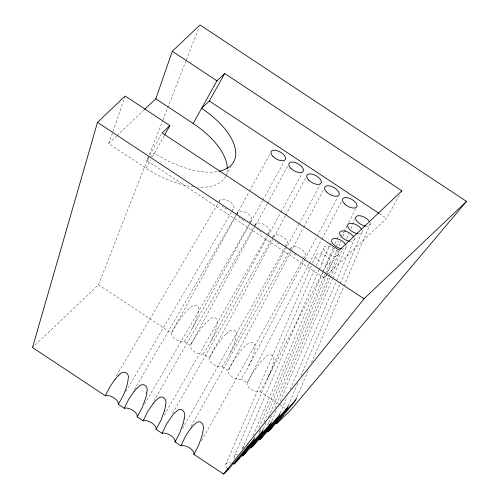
<?xml version="1.0" encoding="UTF-8"?>
<svg xmlns="http://www.w3.org/2000/svg" width="499" height="499" viewBox="0 0 499 499"><rect width="100%" height="100%" fill="white"/><g stroke="black" fill="none" stroke-linecap="round" stroke-linejoin="round"><path stroke-width="0.37" stroke-dasharray="2.5 1.87" d="M193.624 186.844A63.735 31.387 29.2 0 1 146.032 168.25L108.72 143.544L124.95 96.756M233.401 345.676L228.461 356.323L222.161 366.597A8.103 3.992 29.2 0 1 213.466 364.42A8.103 3.992 29.2 0 1 209.212 358.026L203.255 354.078A8.103 3.992 29.2 0 1 194.56 351.901A8.103 3.992 29.2 0 1 190.306 345.508L184.343 341.559A8.103 3.992 29.2 0 1 175.654 339.382A8.103 3.992 29.2 0 1 171.4 332.989L98.559 284.754L32.497 347.529M98.559 284.754L162.599 120.746M162.886 120.022L186.121 60.51M186.401 59.786L199.157 27.127M271.487 416.104L267.844 424.686A8.109 3.992 29.2 0 1 270.134 422.503M274.824 408.232L330.076 278.024M330.382 277.307L342.22 249.406M346.774 238.678L348.895 233.669M351.022 228.661L354.97 219.36M288.26 405.762L297.934 382.939M300.959 375.803L362.268 231.542M296.942 397.073L308.457 369.89M311.488 362.736L343.599 286.906M343.898 286.189L370.252 223.951M259.698 431.972L260.915 429.115M263.952 421.973L326.29 275.529M326.596 274.812L337.243 249.806M338.765 246.238L340.892 241.235M343.025 236.233L346.674 227.663M280.182 413.01L287.175 396.568M290.212 389.42L336.251 281.38M242.489 448.751L319.054 270.009M319.36 269.298L330.694 242.838M253.08 435.708L333.482 247.423M335.01 243.849L336.85 239.551M337.156 238.834L338.684 235.254M263.416 428.953L266.154 422.559M268.587 416.871L328.492 277.163M271.805 420.975L276.689 409.548M280.351 400.978L332.552 278.86M332.858 278.143L346.294 246.718M336.557 280.663L354.278 239.127M234.037 456.785L315.031 268.281M316.26 265.424L323.626 248.284M259.018 427.655L325.074 274.063M328.797 276.452L338.303 254.309M225.585 464.812L311.32 265.892M312.555 263.029L315.642 255.875M325.385 273.352L330.319 261.9M259.973 391.634L266.179 381.28L271.013 370.557A59.063 54.74 52.6 0 0 272.978 364.258A37.063 34.35 52.6 0 0 273.234 362.935C275.791 356.005 270.333 351.627 265.088 357.596A36.783 34.088 52.6 0 0 264.114 358.45L263.759 358.787A60.105 55.707 52.6 0 0 259.717 363.141L252.912 372.528L247.03 383.064A8.103 3.992 29.2 0 0 251.278 389.457A8.103 3.992 29.2 0 0 259.973 391.634L279.321 404.446M222.161 366.597L228.124 370.545A8.103 3.992 29.2 0 0 232.372 376.938A8.103 3.992 29.2 0 0 241.067 379.115L247.317 368.805L252.207 358.12A58.951 54.634 52.6 0 0 254.197 351.839M203.255 354.078L209.605 343.842L214.589 333.238A58.745 54.441 52.6 0 0 216.635 326.995M184.343 341.559L190.749 331.367L195.783 320.801A58.645 54.354 52.6 0 0 197.86 314.576M308.95 264.027L247.03 383.064L241.067 379.115M309.311 263.341L321.512 239.844M321.874 239.152L341.615 201.147M267.72 378.223L322.354 272.891M322.716 272.198L334.916 248.708M336.351 245.945L338.865 241.111M341.017 236.963L343.53 232.129M343.892 231.436L346.761 225.91M348.558 222.454L355.731 208.638M248.876 365.761L304.477 260.129M290.711 251.951L228.124 370.545L234.062 360.041L240.911 350.666A60.204 55.794 52.6 0 1 244.978 346.331L245.346 346.013A36.845 34.15 52.6 0 1 246.325 345.158C251.59 339.226 257.054 343.586 254.465 350.523A36.988 34.281 52.6 0 1 254.178 351.832M291.079 251.265L303.411 227.856M303.779 227.17L323.732 189.308M304.839 259.443L316.815 236.726M317.177 236.039L337.86 196.806M285.316 215.874L209.218 358.026L215.212 347.547L222.117 338.21A60.304 55.894 52.6 0 1 226.209 333.887M285.678 215.188L305.482 178.155M230.033 353.292L298.714 224.743M299.082 224.057L319.984 184.967M191.647 342.95L190.312 345.508L267.214 203.885M267.583 203.199L288.341 164.944M211.189 340.823L267.639 236.669M268.007 235.99L280.613 212.761M280.981 212.075L302.107 173.134M192.346 328.361L249.4 224.6M191.878 342.526L197.442 333.444L203.318 325.747A60.416 55.994 52.6 0 1 207.434 321.45L207.815 321.131A36.988 34.281 52.6 0 1 208.8 320.289C214.096 314.426 219.579 318.749 216.915 325.685A36.845 34.15 52.6 0 1 216.616 326.988M236.002 215.718L171.407 332.989L177.507 322.572L184.524 313.291A60.529 56.094 52.6 0 1 188.666 309.006L189.046 308.694A37.063 34.35 52.6 0 1 190.038 307.852C195.352 302.032 200.847 306.33 198.14 313.272A36.783 34.088 52.6 0 1 197.835 314.57M236.376 215.038L249.113 191.897M249.488 191.217L270.084 153.786M250.897 221.874L262.505 200.779M262.886 200.093L284.237 161.302M327.313 274.544L323.932 277.756L146.762 160.453L149.388 155.757M149.762 155.083L161.389 134.287M146.032 168.25L150.792 159.73M152.382 156.892L164.246 135.659M226.041 175.436L231.193 166.223M323.932 277.756L325.435 275.074M326.932 272.392L339.308 250.249M327.88 274.007L386.5 218.312L399.624 194.828M191.142 426.327L289.557 250.797M289.938 250.124L291.46 247.41M201.571 440.804L302.962 259.661M303.342 258.987L304.858 256.28M172.573 413.521L271.668 238.965M272.055 238.285L273.589 235.578M182.572 428.579L285.072 247.835M285.453 247.161L286.987 244.454M153.711 401.221L253.785 227.126M254.172 226.446L255.725 223.752M164.227 415.218L266.803 236.663M268.35 233.969L269.123 232.621M134.424 389.551L235.896 215.287M236.289 214.614L237.855 211.919M144.641 404.047L249.294 224.163M249.687 223.49L251.259 220.795M116.317 375.884L218.013 203.442M218.406 202.775L219.99 200.093M125.798 391.572L231.411 212.318M231.81 211.651L233.389 208.962M108.72 143.544L116.566 136.084M117.128 135.547L144.043 109.973M146.762 160.453L149.525 157.827M150.08 157.304L154.497 153.106A63.735 31.387 29.2 0 0 217.664 171.525M226.215 333.9L226.577 333.575A36.914 34.213 52.6 0 1 227.563 332.721C232.846 326.826 238.316 331.168 235.69 338.104A36.914 34.213 52.6 0 1 235.397 339.414A58.845 54.534 52.6 0 1 233.382 345.67M379.359 213.584L386.5 218.312M279.97 404.87L285.129 408.288M369.996 222.566A8.109 3.992 29.2 0 1 366.197 226.178M362.012 230.158A8.109 3.992 29.2 0 1 358.531 233.788M354.178 238.229A8.109 3.992 29.2 0 1 350.541 241.379M346.194 245.82A8.109 3.992 29.2 0 1 342.557 248.97M290.817 248.839A8.109 3.992 29.2 0 1 300.984 248.889A8.109 3.992 29.2 0 1 303.454 256.979M296.181 255.313A8.109 3.992 29.2 0 1 293.343 253.28M272.953 237.006A8.109 3.992 29.2 0 1 283.451 237.281A8.109 3.992 29.2 0 1 285.066 245.246M279.371 244.03A8.109 3.992 29.2 0 1 274.718 240.693M255.132 225.841A8.109 3.992 29.2 0 1 264.919 225.024A8.109 3.992 29.2 0 1 267.47 233.376M261.507 232.197A8.109 3.992 29.2 0 1 256.854 228.866M237.268 214.009A8.109 3.992 29.2 0 1 247.055 213.192A8.109 3.992 29.2 0 1 249.6 221.544M243.992 220.533A8.109 3.992 29.2 0 1 238.984 217.034M219.354 201.515A8.109 3.992 29.2 0 1 229.521 201.571A8.109 3.992 29.2 0 1 231.991 209.661M227.201 209.125A8.109 3.992 29.2 0 1 221.874 205.956M259.486 433.587A8.109 3.992 29.2 0 1 261.395 430.6M242.508 448.545A8.109 3.992 29.2 0 1 243.818 446.892M234.518 458.7A8.109 3.992 29.2 0 1 237.736 454.558M226.989 468.118A8.109 3.992 29.2 0 1 230.987 462.835M225.673 176.097A63.735 31.387 29.2 0 1 197.885 187.219M227.232 170.065A63.735 31.387 29.2 0 1 226.714 173.247M325.716 252.319A8.109 3.992 29.2 0 0 338.035 255.27A8.109 3.992 29.2 0 0 329.14 246.306A8.109 3.992 29.2 0 0 325.716 252.319M317.732 259.904A8.109 3.992 29.2 0 0 330.051 262.854A8.109 3.992 29.2 0 0 321.156 253.897A8.109 3.992 29.2 0 0 317.732 259.904"/><path stroke-width="0.75" d="M164.408 410.827L161.021 420.139L156.1 429.365L162.063 433.319A8.109 3.992 29.2 0 1 170.758 435.49A8.109 3.992 29.2 0 1 175.006 441.883L180.969 445.838A8.109 3.992 29.2 0 1 189.664 448.008A8.109 3.992 29.2 0 1 193.911 454.402L223.583 474.05L228.361 469.515L242.901 452.094A60.092 3.187 -48.7 0 1 247.273 446.967M183.033 423.907L179.621 433.182L175.006 441.883M164.62 134.992L169.872 125.598L125.205 96.026L97.505 122.342L32.497 347.529L105.345 395.763A8.109 3.992 29.2 0 1 114.034 397.934A8.109 3.992 29.2 0 1 118.288 404.333L124.251 408.282A8.109 3.992 29.2 0 1 132.946 410.452A8.109 3.992 29.2 0 1 137.194 416.852L143.157 420.8A8.103 3.992 29.2 0 1 151.852 422.971A8.103 3.992 29.2 0 1 156.1 429.371M144.604 109.443L155.819 98.783L172.305 51.272L200.005 24.95L466.503 201.403L289.645 411.282L276.427 423.838A8.109 3.992 29.2 0 0 275.211 423.295M180.969 445.838L184.686 437.841A113.572 85.978 42.4 0 1 189.358 430.3L190.244 429.134A76.796 58.14 42.4 0 1 191.373 427.724M162.063 433.319L166.772 423.663L172.199 415.729A60.048 45.459 42.4 0 1 175.149 412.53L175.735 412.012A35.978 27.233 42.4 0 1 176.527 411.357C181.087 406.192 186.277 412.093 184.343 417.407A41.261 31.237 42.4 0 1 184.193 418.617M143.157 420.8L147.804 411.382L153.262 403.448M124.251 408.282L128.642 399.425L134.063 391.484M284.474 411.719L284.704 411.426A36.733 1.946 -48.7 0 0 285.297 410.671L287.262 408.045L288.26 405.762M296.643 397.79L295.651 400.079L293.699 402.687A36.789 1.946 -48.7 0 1 293.106 403.441L292.876 403.728A60.111 3.187 -48.7 0 1 289.882 407.477L276.427 423.838M105.345 395.763L109.936 386.7L115.126 379.196M258.276 439.345A8.109 3.992 29.2 0 1 259.524 439.9L273.059 423.464A59.936 3.175 -48.7 0 0 276.084 419.696L276.303 419.409A36.683 1.946 -48.7 0 0 276.901 418.649L278.966 415.867L279.877 413.721M241.373 455.412A8.109 3.992 29.2 0 1 242.614 455.961L256.23 439.463A59.793 3.169 -48.7 0 0 259.28 435.664L259.505 435.377A36.589 1.94 -48.7 0 0 260.104 434.617L262.2 431.797L263.116 429.664M249.824 447.378A8.109 3.992 29.2 0 1 251.066 447.934L264.645 431.467A59.861 3.175 -48.7 0 0 267.682 427.68L267.907 427.394A36.633 1.94 -48.7 0 0 268.506 426.633L270.583 423.832L271.5 421.692M232.671 463.346A8.109 3.992 29.2 0 1 234.162 463.995L247.816 447.46A59.724 3.162 -48.7 0 0 250.872 443.655L251.103 443.361A36.546 1.94 -48.7 0 0 251.708 442.601L253.823 439.762L254.739 437.629M287.349 407.901L281.729 414.045A37.413 1.984 -48.7 0 0 280.825 415.093A59.562 3.156 -48.7 0 0 276.502 420.177L262.168 437.386L259.517 439.906M278.966 415.867L273.346 422.011A37.494 1.99 -48.7 0 0 272.442 423.065A59.687 3.162 -48.7 0 0 268.106 428.154L253.717 445.42L251.066 447.934M270.583 423.832L264.957 429.976A37.581 1.99 -48.7 0 0 264.052 431.03A59.818 3.169 -48.7 0 0 259.705 436.132L245.265 453.448L242.614 455.967M262.2 431.797L256.573 437.941A37.675 1.996 -48.7 0 0 255.669 438.995A59.949 3.175 -48.7 0 0 251.309 444.11L236.813 461.481L234.162 463.995M253.823 439.762L248.19 445.906A37.774 2.002 -48.7 0 0 247.279 446.967M227.288 168.693A63.735 31.387 29.2 0 0 193.138 123.49L216.971 80.844L224.7 73.496L401.87 190.805L401.121 192.146M219.03 171.263A63.735 31.387 29.2 0 0 201.596 108.352L209.331 101.004L224.7 73.496M193.911 454.402L198.59 445.401L201.777 436.569A64.552 48.871 42.4 0 0 202.974 431.099A44.311 33.545 42.4 0 0 203.062 430.288C204.958 425.254 200.455 418.455 195.571 423.576A33.639 25.468 42.4 0 0 194.81 424.187L194.248 424.686A56.119 42.484 42.4 0 0 191.379 427.73M137.194 416.846L142.265 407.44L145.671 398.165A57.111 43.232 42.4 0 0 146.787 392.838M118.288 404.327L122.579 396.717A113.572 85.978 42.4 0 0 126.054 388.384L127.027 385.122A54.709 41.417 42.4 0 0 128.006 380.388L128.043 379.976A32.959 24.95 42.4 0 0 128.137 378.909C129.952 372.684 122.954 369.853 119.305 374.83A44.311 33.545 42.4 0 0 118.419 375.622M223.583 474.05L364.002 298.795L466.503 201.403M266.728 431.317A8.109 3.992 29.2 0 1 267.975 431.866L270.62 429.358L284.898 412.199A59.45 3.15 -48.7 0 1 289.208 407.134A37.331 1.977 -48.7 0 1 290.112 406.08L295.77 399.849M267.975 431.872L281.473 415.467A60.023 3.181 -48.7 0 0 284.486 411.712M169.872 125.598L162.138 132.946L339.308 250.249L401.87 190.805M137.231 388.022L137.543 387.729A41.261 31.237 42.4 0 1 138.391 386.987C142.34 381.897 148.783 385.808 146.881 391.734A35.978 27.233 42.4 0 1 146.768 392.832M172.305 51.272L216.971 80.844M209.331 101.004L378.71 213.154M155.819 98.783L193.138 123.49M97.505 122.342L364.002 298.795M365.536 226.091A8.109 3.992 29.2 0 1 356.099 219.897A8.109 3.992 29.2 0 1 360.072 215.755A8.109 3.992 29.2 0 1 369.634 221.806M357.546 233.682A8.109 3.992 29.2 0 1 348.115 227.488A8.109 3.992 29.2 0 1 352.082 223.346A8.109 3.992 29.2 0 1 361.644 229.397M349.562 241.267A8.109 3.992 29.2 0 1 340.175 235.166A8.109 3.992 29.2 0 1 343.873 230.906A8.109 3.992 29.2 0 1 353.504 236.732M341.229 248.795A8.109 3.992 29.2 0 1 332.01 242.414A8.109 3.992 29.2 0 1 336.445 238.578A8.109 3.992 29.2 0 1 345.813 244.834M270.62 429.358A8.109 3.992 29.2 0 1 270.071 428.847M262.168 437.386A8.109 3.992 29.2 0 1 261.601 436.868M253.717 445.42A8.109 3.992 29.2 0 1 253.149 444.896M245.265 453.448A8.109 3.992 29.2 0 1 244.697 452.93M236.813 461.481A8.109 3.992 29.2 0 1 236.245 460.964M228.361 469.515A8.109 3.992 29.2 0 1 227.619 468.817M184.206 418.624A63.61 48.154 42.4 0 1 183.021 423.901M134.069 391.49A65.176 49.345 42.4 0 1 137.225 388.01M165.5 405.718A59.593 45.11 42.4 0 1 164.396 410.82M165.487 405.712A38.485 29.135 42.4 0 0 165.618 404.558C167.558 398.944 161.713 394.01 157.466 399.163A38.485 29.135 42.4 0 0 156.649 399.861L156.349 400.136A61.109 46.264 42.4 0 0 153.268 403.454M115.132 379.203A66.161 50.087 42.4 0 1 118.413 375.616M273.04 156.524A8.109 3.992 29.2 0 0 285.353 159.468A8.109 3.992 29.2 0 0 276.458 150.511A8.109 3.992 29.2 0 0 273.04 156.524M290.905 168.356A8.109 3.992 29.2 0 0 303.224 171.3A8.109 3.992 29.2 0 0 294.323 162.343A8.109 3.992 29.2 0 0 290.905 168.356M308.775 180.183A8.109 3.992 29.2 0 0 321.088 183.127A8.109 3.992 29.2 0 0 312.193 174.17A8.109 3.992 29.2 0 0 308.775 180.183M326.639 192.015A8.109 3.992 29.2 0 0 338.952 194.959A8.109 3.992 29.2 0 0 330.057 186.002A8.109 3.992 29.2 0 0 326.639 192.015M344.51 203.842A8.109 3.992 29.2 0 0 356.822 206.786A8.109 3.992 29.2 0 0 347.922 197.829A8.109 3.992 29.2 0 0 344.51 203.842"/></g></svg>
